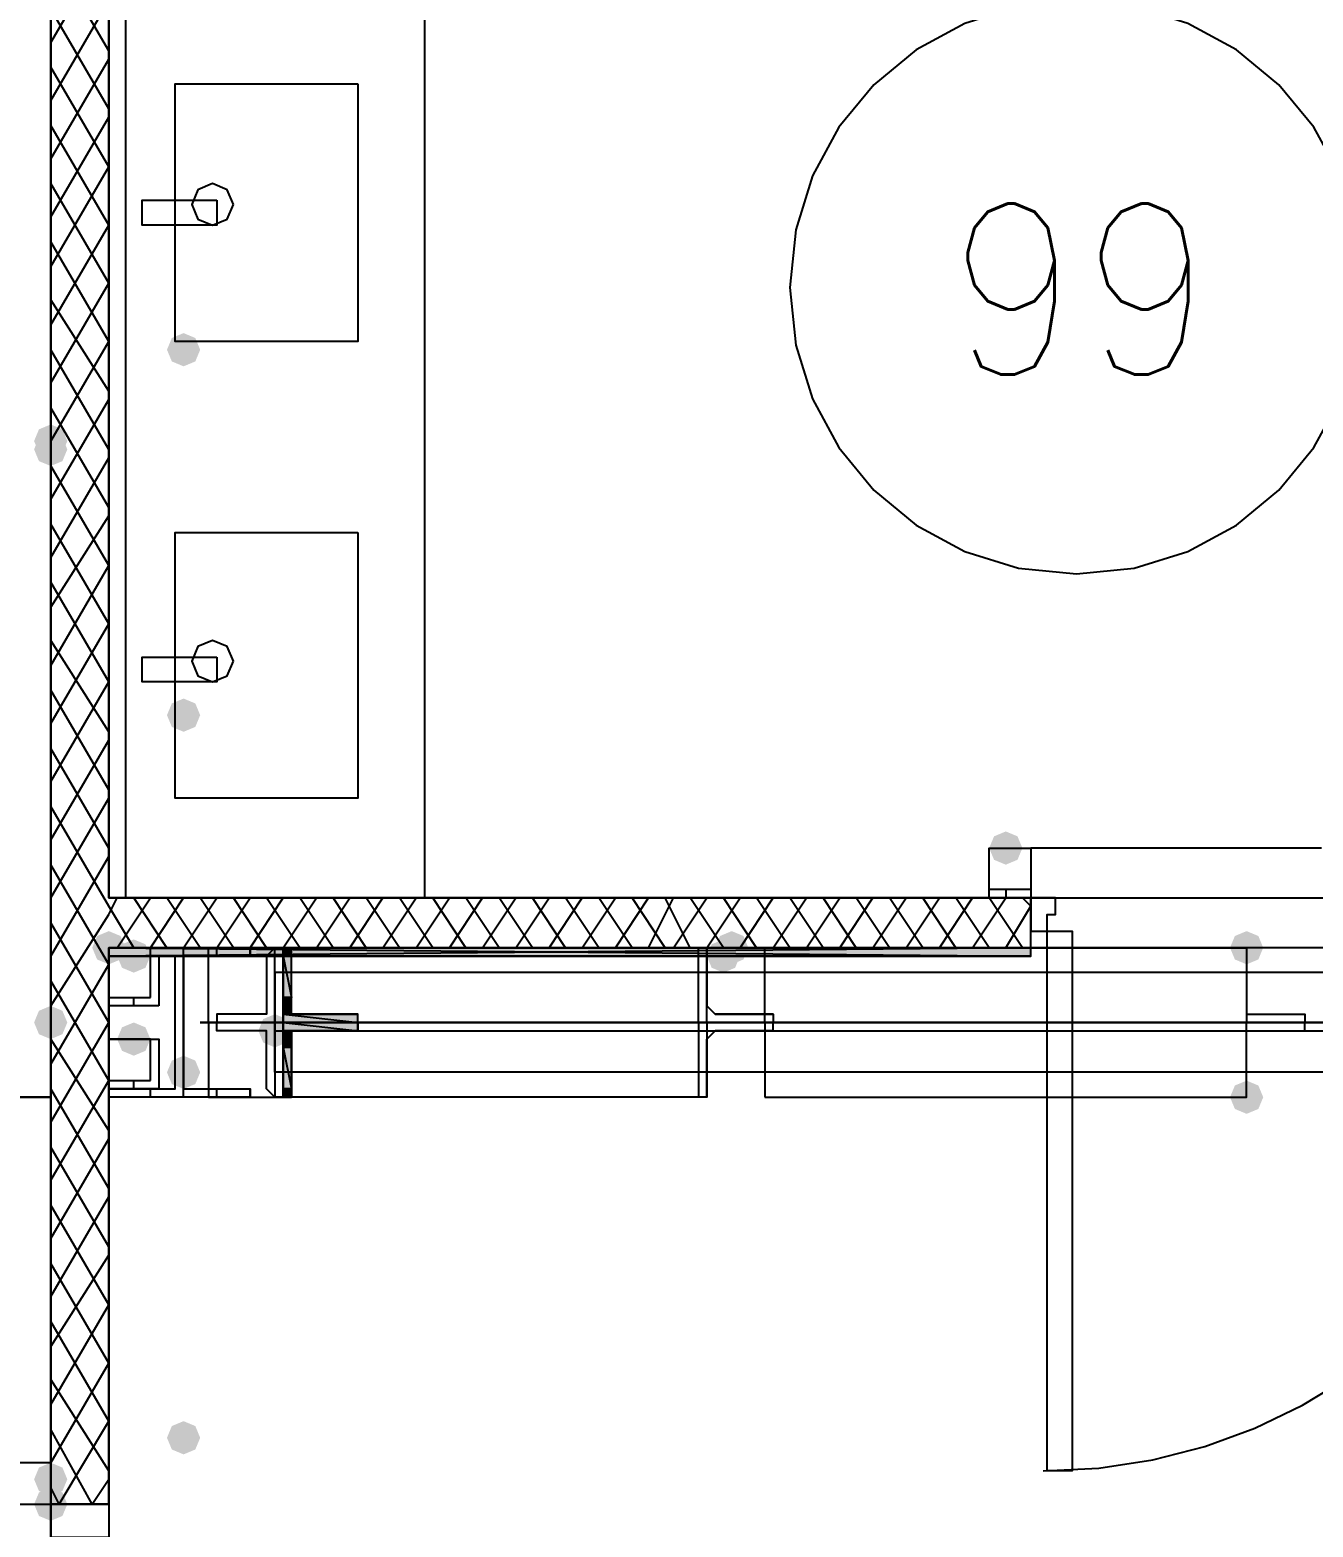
# Model space of a CAD drawing. Header units: millimetres. Extents: x 0 to 420, y 0 to 297.
# Drawn here: x 376.53 to 383.07, y 167.1 to 174.73 of the extents above; entities that cross this region are included whole.
import ezdxf

# ---------------------------------------------------------------- set-up
doc = ezdxf.new("R2010")
doc.units = ezdxf.units.MM
doc.layers.get('0').update_dxf_attribs({"linetype": 'CONTINUOUS'})
doc.styles.get("Standard").update_dxf_attribs({"font": 'STANDARD'})

msp = doc.modelspace()

# ---------------------------------------------------------------- hatches: boundary and pattern name
at = {"true_color": 0x000007}
h = msp.add_hatch(color=0, dxfattribs=at)
h.paths.add_polyline_path([(376.639667, 187.409667), (376.639667, 169.672)], flags=0)
h.paths.add_polyline_path([(376.639667, 169.672), (376.639667, 187.409667)], flags=0)
for points in [[(377.401667, 173.101), (377.376796, 173.041204), (377.317, 173.016333), (377.257204, 173.041204), (377.232333, 173.101), (377.257204, 173.160796), (377.317, 173.185667), (377.376796, 173.160796)], [(377.401667, 171.238333), (377.376796, 171.178537), (377.317, 171.153667), (377.257204, 171.178537), (377.232333, 171.238333), (377.257204, 171.298129), (377.317, 171.323), (377.376796, 171.298129)], [(381.592667, 170.561), (381.567796, 170.501204), (381.508, 170.476333), (381.448204, 170.501204), (381.423333, 170.561), (381.448204, 170.620796), (381.508, 170.645667), (381.567796, 170.620796)], [(377.147667, 170.010667), (377.122796, 169.950871), (377.063, 169.926), (377.003204, 169.950871), (376.978333, 170.010667), (377.003204, 170.070462), (377.063, 170.095333), (377.122796, 170.070463)], [(382.820333, 170.053), (382.795463, 169.993204), (382.735667, 169.968333), (382.675871, 169.993204), (382.651, 170.053), (382.675871, 170.112796), (382.735667, 170.137667), (382.795462, 170.112796)], [(377.867333, 169.629667), (377.842463, 169.569871), (377.782667, 169.545), (377.722871, 169.569871), (377.698, 169.629667), (377.722871, 169.689462), (377.782667, 169.714333), (377.842462, 169.689463)], [(377.147667, 169.587333), (377.122796, 169.527537), (377.063, 169.502667), (377.003204, 169.527537), (376.978333, 169.587333), (377.003204, 169.647129), (377.063, 169.672), (377.122796, 169.647129)], [(377.401667, 169.418), (377.376796, 169.358204), (377.317, 169.333333), (377.257204, 169.358204), (377.232333, 169.418), (377.257204, 169.477796), (377.317, 169.502667), (377.376796, 169.477796)], [(382.820333, 169.291), (382.795463, 169.231204), (382.735667, 169.206333), (382.675871, 169.231204), (382.651, 169.291), (382.675871, 169.350796), (382.735667, 169.375667), (382.795462, 169.350796)], [(377.401667, 167.555333), (377.376796, 167.495537), (377.317, 167.470667), (377.257204, 167.495537), (377.232333, 167.555333), (377.257204, 167.615129), (377.317, 167.64), (377.376796, 167.615129)], [(376.724333, 167.343667), (376.699462, 167.283871), (376.639667, 167.259), (376.579871, 167.283871), (376.555, 167.343667), (376.579871, 167.403462), (376.639667, 167.428333), (376.699462, 167.403463)]]:
    msp.add_hatch(color=0, dxfattribs=at).paths.add_polyline_path(points, flags=0)
at = {"true_color": 0x0000fe}
for points in [[(376.724333, 172.635333), (376.699462, 172.575537), (376.639667, 172.550667), (376.579871, 172.575537), (376.555, 172.635333), (376.579871, 172.695129), (376.639667, 172.72), (376.699462, 172.695129)], [(376.724333, 172.593), (376.699462, 172.533204), (376.639667, 172.508333), (376.579871, 172.533204), (376.555, 172.593), (376.579871, 172.652796), (376.639667, 172.677667), (376.699462, 172.652796)], [(377.020667, 170.053), (376.995796, 169.993204), (376.936, 169.968333), (376.876204, 169.993204), (376.851333, 170.053), (376.876204, 170.112796), (376.936, 170.137667), (376.995796, 170.112796)], [(377.020667, 170.053), (376.995796, 169.993204), (376.936, 169.968333), (376.876204, 169.993204), (376.851333, 170.053), (376.876204, 170.112796), (376.936, 170.137667), (376.995796, 170.112796)], [(380.153333, 170.010667), (380.128462, 169.950871), (380.068667, 169.926), (380.008871, 169.950871), (379.984, 170.010667), (380.008871, 170.070462), (380.068667, 170.095333), (380.128462, 170.070463)], [(380.195667, 170.053), (380.170796, 169.993204), (380.111, 169.968333), (380.051204, 169.993204), (380.026333, 170.053), (380.051204, 170.112796), (380.111, 170.137667), (380.170796, 170.112796)], [(376.724333, 169.672), (376.699462, 169.612204), (376.639667, 169.587333), (376.579871, 169.612204), (376.555, 169.672), (376.579871, 169.731796), (376.639667, 169.756667), (376.699462, 169.731796)], [(376.724333, 169.672), (376.699462, 169.612204), (376.639667, 169.587333), (376.579871, 169.612204), (376.555, 169.672), (376.579871, 169.731796), (376.639667, 169.756667), (376.699462, 169.731796)], [(376.724333, 169.672), (376.699462, 169.612204), (376.639667, 169.587333), (376.579871, 169.612204), (376.555, 169.672), (376.579871, 169.731796), (376.639667, 169.756667), (376.699462, 169.731796)], [(376.724333, 169.672), (376.699462, 169.612204), (376.639667, 169.587333), (376.579871, 169.612204), (376.555, 169.672), (376.579871, 169.731796), (376.639667, 169.756667), (376.699462, 169.731796)], [(376.724333, 167.216667), (376.699462, 167.156871), (376.639667, 167.132), (376.579871, 167.156871), (376.555, 167.216667), (376.579871, 167.276462), (376.639667, 167.301333), (376.699462, 167.276463)]]:
    msp.add_hatch(color=0, dxfattribs=at).paths.add_polyline_path(points, flags=0)
at = {"true_color": 0x000007}
h = msp.add_hatch(color=0, dxfattribs=at)
h.paths.add_polyline_path([(381.635, 170.053), (376.936, 170.053), (381.635, 170.010667)], flags=0)
h.paths.add_polyline_path([(376.936, 170.053), (381.635, 170.010667), (376.936, 170.010667)], flags=0)
at = {"true_color": 0x000062}
h = msp.add_hatch(color=0, dxfattribs=at)
h.paths.add_polyline_path([(377.825, 170.053), (377.867333, 170.053)], flags=0)
h.paths.add_polyline_path([(377.867333, 170.053), (377.825, 170.053)], flags=0)
h.paths.add_polyline_path([(377.867333, 170.053), (377.825, 170.053)], flags=0)
h.paths.add_polyline_path([(377.825, 170.053), (377.867333, 170.053)], flags=0)
h = msp.add_hatch(color=0, dxfattribs=at)
h.paths.add_polyline_path([(377.867333, 170.053), (377.825, 170.053), (377.867333, 170.010667)], flags=0)
h.paths.add_polyline_path([(377.825, 170.053), (377.867333, 170.010667), (377.825, 170.010667)], flags=0)
h = msp.add_hatch(color=0, dxfattribs=at)
h.paths.add_polyline_path([(377.867333, 170.010667), (377.825, 170.010667), (377.867333, 169.799)], flags=0)
h.paths.add_polyline_path([(377.825, 170.010667), (377.867333, 169.799), (377.825, 169.799)], flags=0)
h = msp.add_hatch(color=0, dxfattribs=at)
h.paths.add_polyline_path([(377.867333, 169.799), (377.825, 169.799), (377.867333, 169.756667)], flags=0)
h.paths.add_polyline_path([(377.825, 169.799), (377.867333, 169.756667), (377.825, 169.756667)], flags=0)
h = msp.add_hatch(color=0, dxfattribs=at)
h.paths.add_polyline_path([(377.867333, 169.756667), (377.825, 169.756667), (377.867333, 169.714333)], flags=0)
h.paths.add_polyline_path([(377.825, 169.756667), (377.867333, 169.714333), (377.825, 169.714333)], flags=0)
h.paths.add_polyline_path([(377.867333, 169.714333), (377.825, 169.714333)], flags=0)
h.paths.add_polyline_path([(377.825, 169.714333), (377.867333, 169.714333)], flags=0)
h.paths.add_polyline_path([(377.867333, 169.714333), (377.825, 169.714333)], flags=0)
h.paths.add_polyline_path([(377.867333, 169.714333), (377.825, 169.714333)], flags=0)
h = msp.add_hatch(color=0, dxfattribs=at)
h.paths.add_polyline_path([(377.909667, 169.714333), (377.825, 169.714333)], flags=0)
h.paths.add_polyline_path([(377.909667, 169.714333), (377.825, 169.714333), (377.867333, 169.714333)], flags=0)
h = msp.add_hatch(color=0, dxfattribs=at)
h.paths.add_polyline_path([(378.121333, 169.714333), (377.825, 169.714333)], flags=0)
h.paths.add_polyline_path([(378.121333, 169.714333), (377.825, 169.714333), (377.909667, 169.714333)], flags=0)
h = msp.add_hatch(color=0, dxfattribs=at)
h.paths.add_polyline_path([(377.825, 169.714333), (378.206, 169.714333)], flags=0)
h.paths.add_polyline_path([(378.206, 169.714333), (377.825, 169.714333)], flags=0)
h.paths.add_polyline_path([(378.206, 169.714333), (377.825, 169.714333)], flags=0)
h.paths.add_polyline_path([(377.825, 169.714333), (378.206, 169.714333)], flags=0)
h.paths.add_polyline_path([(378.206, 169.714333), (377.825, 169.714333)], flags=0)
h.paths.add_polyline_path([(378.206, 169.714333), (377.825, 169.714333)], flags=0)
h = msp.add_hatch(color=0, dxfattribs=at)
h.paths.add_polyline_path([(378.206, 169.714333), (377.825, 169.714333), (378.206, 169.672)], flags=0)
h.paths.add_polyline_path([(377.825, 169.714333), (378.206, 169.672), (377.825, 169.672)], flags=0)
h.paths.add_polyline_path([(378.206, 169.672), (377.825, 169.672)], flags=0)
h.paths.add_polyline_path([(377.825, 169.672), (378.206, 169.672)], flags=0)
h.paths.add_polyline_path([(378.206, 169.672), (377.825, 169.672)], flags=0)
h.paths.add_polyline_path([(378.206, 169.672), (377.825, 169.672)], flags=0)
for points in [[(378.206, 169.714333), (378.121333, 169.714333)], [(377.825, 169.291), (377.867333, 169.291)]]:
    msp.add_hatch(color=0, dxfattribs=at).paths.add_polyline_path(points, flags=0)
h = msp.add_hatch(color=0, dxfattribs=at)
h.paths.add_polyline_path([(378.121333, 169.714333), (378.206, 169.714333)], flags=0)
h.paths.add_polyline_path([(378.206, 169.714333), (378.121333, 169.714333)], flags=0)
at = {"true_color": 0x000007}
h = msp.add_hatch(color=0, dxfattribs=at)
h.paths.add_polyline_path([(376.639667, 169.672), (376.639667, 167.216667)], flags=0)
h.paths.add_polyline_path([(376.639667, 167.216667), (376.639667, 169.672)], flags=0)
at = {"true_color": 0x000062}
h = msp.add_hatch(color=0, dxfattribs=at)
h.paths.add_polyline_path([(377.825, 169.672), (378.206, 169.672)], flags=0)
h.paths.add_polyline_path([(378.206, 169.672), (377.825, 169.672)], flags=0)
h.paths.add_polyline_path([(378.206, 169.672), (377.825, 169.672)], flags=0)
h.paths.add_polyline_path([(377.825, 169.672), (378.206, 169.672)], flags=0)
h = msp.add_hatch(color=0, dxfattribs=at)
h.paths.add_polyline_path([(378.206, 169.672), (377.825, 169.672), (378.206, 169.629667)], flags=0)
h.paths.add_polyline_path([(377.825, 169.672), (378.206, 169.629667), (377.825, 169.629667)], flags=0)
h.paths.add_polyline_path([(378.206, 169.629667), (377.825, 169.629667)], flags=0)
h.paths.add_polyline_path([(377.825, 169.629667), (378.206, 169.629667)], flags=0)
h.paths.add_polyline_path([(378.206, 169.629667), (377.825, 169.629667)], flags=0)
h.paths.add_polyline_path([(378.206, 169.629667), (377.825, 169.629667)], flags=0)
h.paths.add_polyline_path([(377.825, 169.629667), (378.206, 169.629667)], flags=0)
h.paths.add_polyline_path([(378.206, 169.629667), (377.825, 169.629667)], flags=0)
h = msp.add_hatch(color=0, dxfattribs=at)
h.paths.add_polyline_path([(377.909667, 169.629667), (377.825, 169.629667)], flags=0)
h.paths.add_polyline_path([(377.909667, 169.629667), (377.825, 169.629667), (378.121333, 169.629667)], flags=0)
h = msp.add_hatch(color=0, dxfattribs=at)
h.paths.add_polyline_path([(377.825, 169.629667), (377.867333, 169.629667)], flags=0)
h.paths.add_polyline_path([(377.867333, 169.629667), (377.825, 169.629667)], flags=0)
h.paths.add_polyline_path([(377.867333, 169.629667), (377.825, 169.629667)], flags=0)
h.paths.add_polyline_path([(377.825, 169.629667), (377.867333, 169.629667)], flags=0)
h.paths.add_polyline_path([(377.867333, 169.629667), (377.825, 169.629667)], flags=0)
h.paths.add_polyline_path([(377.867333, 169.629667), (377.825, 169.629667), (377.909667, 169.629667)], flags=0)
h = msp.add_hatch(color=0, dxfattribs=at)
h.paths.add_polyline_path([(377.867333, 169.629667), (377.825, 169.629667), (377.867333, 169.587333)], flags=0)
h.paths.add_polyline_path([(377.825, 169.629667), (377.867333, 169.587333), (377.825, 169.587333)], flags=0)
h = msp.add_hatch(color=0, dxfattribs=at)
h.paths.add_polyline_path([(378.121333, 169.629667), (378.206, 169.629667)], flags=0)
h.paths.add_polyline_path([(378.206, 169.629667), (378.121333, 169.629667)], flags=0)
h.paths.add_polyline_path([(378.206, 169.629667), (378.121333, 169.629667)], flags=0)
h = msp.add_hatch(color=0, dxfattribs=at)
h.paths.add_polyline_path([(377.867333, 169.587333), (377.825, 169.587333), (377.867333, 169.545)], flags=0)
h.paths.add_polyline_path([(377.825, 169.587333), (377.867333, 169.545), (377.825, 169.545)], flags=0)
h = msp.add_hatch(color=0, dxfattribs=at)
h.paths.add_polyline_path([(377.867333, 169.545), (377.825, 169.545), (377.867333, 169.333333)], flags=0)
h.paths.add_polyline_path([(377.825, 169.545), (377.867333, 169.333333), (377.825, 169.333333)], flags=0)
h = msp.add_hatch(color=0, dxfattribs=at)
h.paths.add_polyline_path([(377.867333, 169.333333), (377.825, 169.333333), (377.867333, 169.291)], flags=0)
h.paths.add_polyline_path([(377.825, 169.333333), (377.867333, 169.291), (377.825, 169.291)], flags=0)
h.paths.add_polyline_path([(377.867333, 169.291), (377.825, 169.291)], flags=0)
h.paths.add_polyline_path([(377.825, 169.291), (377.867333, 169.291)], flags=0)

# ---------------------------------------------------------------- linework, layer by layer
at = {"color": 0, "true_color": 0x000007}
for points in [[(376.639667, 187.409667), (376.639667, 169.672)], [(376.639667, 169.672), (376.639667, 187.409667)], [(376.639667, 187.409667), (376.639667, 169.672)], [(376.639667, 187.409667), (376.639667, 169.672)], [(378.206, 174.455667), (378.206, 173.143333), (377.274667, 173.143333), (377.274667, 174.455667)], [(377.571, 173.841833), (377.540002, 173.916669), (377.465167, 173.947667), (377.390331, 173.916669), (377.359333, 173.841833), (377.390331, 173.766998), (377.465167, 173.736), (377.540002, 173.766998)], [(377.486333, 173.863), (377.486333, 173.736), (377.105333, 173.736), (377.105333, 173.863)], [(378.206, 172.169667), (378.206, 170.815), (377.274667, 170.815), (377.274667, 172.169667)], [(377.571, 171.5135), (377.540002, 171.588335), (377.465167, 171.619333), (377.390331, 171.588335), (377.359333, 171.5135), (377.390331, 171.438665), (377.465167, 171.407667), (377.540002, 171.438665)], [(377.486333, 171.534667), (377.486333, 171.407667), (377.105333, 171.407667), (377.105333, 171.534667)], [(381.423333, 170.561), (381.635, 170.561), (381.635, 170.349333), (381.423333, 170.349333), (381.423333, 170.561), (381.635, 170.561), (381.635, 170.307), (381.423333, 170.307)], [(381.635, 170.307), (381.635, 170.137667), (381.719667, 170.137667), (381.719667, 170.222333), (381.762, 170.222333), (381.762, 170.307)], [(381.635, 170.307), (381.635, 170.137667)], [(381.719667, 167.386), (381.719667, 170.137667), (381.846667, 170.137667), (381.846667, 167.386)], [(381.635, 170.053), (376.936, 170.053), (381.635, 170.010667)], [(376.936, 170.053), (381.635, 170.010667), (376.936, 170.010667)], [(377.655667, 169.291), (376.936, 169.291), (376.936, 169.333333), (377.274667, 169.333333), (377.274667, 170.010667), (376.936, 170.010667), (376.936, 170.053), (377.655667, 170.053), (377.655667, 170.010667), (377.317, 170.010667), (377.317, 169.333333), (377.655667, 169.333333)], [(381.635, 170.053), (376.936, 170.053), (376.936, 170.010667), (381.635, 170.010667)], [(381.635, 170.053), (376.936, 170.053), (376.936, 170.010667), (381.635, 170.010667)], [(377.19, 169.756667), (376.936, 169.756667), (376.936, 170.010667), (377.19, 170.010667)], [(377.147667, 169.799), (377.147667, 170.010667), (376.936, 170.010667), (376.936, 169.799)], [(380.280333, 170.053), (382.735667, 170.053), (382.735667, 169.672), (380.280333, 169.672)], [(380.026333, 169.714333), (380.322667, 169.714333)], [(376.639667, 169.672), (376.639667, 167.216667)], [(376.639667, 167.216667), (376.639667, 169.672)], [(376.639667, 167.216667), (376.639667, 169.672)], [(376.639667, 167.216667), (376.639667, 169.672)], [(377.401667, 169.672), (378.121333, 169.672)], [(380.026333, 169.629667), (380.322667, 169.629667)], [(380.280333, 169.291), (382.735667, 169.291), (382.735667, 169.672), (380.280333, 169.672)], [(377.19, 169.333333), (376.936, 169.333333), (376.936, 169.587333), (377.19, 169.587333)], [(377.147667, 169.375667), (377.147667, 169.587333), (376.936, 169.587333), (376.936, 169.375667)], [(376.639667, 167.216667), (376.639667, 167.428333), (376.428, 167.428333), (376.428, 167.216667), (376.639667, 167.216667), (376.639667, 167.428333), (376.428, 167.428333), (376.428, 167.216667)], [(376.639667, 167.216667), (376.936, 167.216667), (376.936, 167.047333), (376.639667, 167.047333)], [(376.936, 167.216667), (376.639667, 167.216667)]]:
    msp.add_lwpolyline(points, close=True, dxfattribs=at)
for points in [[(376.639667, 187.409667), (376.639667, 169.672), (376.639667, 187.409667), (376.639667, 169.672)], [(376.639667, 175.979667), (376.639667, 167.216667)], [(376.639667, 174.667333), (376.936, 175.175333)], [(376.936, 174.625), (376.639667, 175.133)], [(378.544667, 174.963667), (376.936, 174.963667), (376.936, 170.307), (378.544667, 170.307)], [(376.936, 170.307), (376.936, 174.963667)], [(377.020667, 174.963667), (377.020667, 170.307)], [(378.544667, 174.963667), (378.544667, 170.307)], [(376.639667, 174.371), (376.936, 174.879)], [(376.936, 174.328667), (376.639667, 174.836667)], [(383.328333, 173.4185), (383.298661, 173.712842), (383.21356, 173.986993), (383.078903, 174.23508), (382.900563, 174.45123), (382.684413, 174.62957), (382.436326, 174.764227), (382.162175, 174.849328), (381.867833, 174.879), (381.573492, 174.849328), (381.299341, 174.764227), (381.051254, 174.62957), (380.835104, 174.45123), (380.656764, 174.23508), (380.522107, 173.986993), (380.437005, 173.712842), (380.407333, 173.4185)], [(376.639667, 174.074667), (376.936, 174.582667)], [(376.936, 174.032333), (376.639667, 174.540333)], [(376.639667, 173.778333), (376.936, 174.286333)], [(376.936, 173.736), (376.639667, 174.244)], [(376.639667, 173.524333), (376.936, 174.032333)], [(376.936, 173.439667), (376.639667, 173.947667)], [(376.639667, 173.228), (376.936, 173.736)], [(376.936, 173.143333), (376.639667, 173.651333)], [(376.639667, 172.931667), (376.936, 173.439667)], [(380.407333, 173.4185), (380.437005, 173.124158), (380.522107, 172.850007), (380.656764, 172.60192), (380.835104, 172.38577), (381.051254, 172.20743), (381.299341, 172.072773), (381.573492, 171.987672), (381.867833, 171.958), (382.162175, 171.987672), (382.436326, 172.072773), (382.684413, 172.20743), (382.900563, 172.38577), (383.078903, 172.60192), (383.21356, 172.850007), (383.298661, 173.124158), (383.328333, 173.4185)], [(376.936, 172.889333), (376.639667, 173.355)], [(376.639667, 172.635333), (376.936, 173.143333)], [(376.936, 172.593), (376.639667, 173.101)], [(376.639667, 172.339), (376.936, 172.847)], [(376.936, 172.296667), (376.639667, 172.804667)], [(376.639667, 172.042667), (376.936, 172.550667)], [(376.936, 172.000333), (376.639667, 172.508333)], [(376.639667, 171.788667), (376.936, 172.254333)], [(376.936, 171.704), (376.639667, 172.212)], [(376.639667, 171.492333), (376.936, 172.000333)], [(376.936, 171.407667), (376.639667, 171.915667)], [(376.639667, 171.196), (376.936, 171.704)], [(376.936, 171.153667), (376.639667, 171.619333)], [(376.639667, 170.899667), (376.936, 171.407667)], [(376.936, 170.857333), (376.639667, 171.365333)], [(376.639667, 170.603333), (376.936, 171.111333)], [(376.936, 170.561), (376.639667, 171.069)], [(376.639667, 170.307), (376.936, 170.815)], [(376.936, 170.264667), (376.639667, 170.772667)], [(383.116667, 170.561), (381.635, 170.561), (381.635, 170.434)], [(376.639667, 170.010667), (376.936, 170.518667)], [(376.936, 169.968333), (376.639667, 170.476333)], [(381.635, 170.434), (381.635, 170.307), (383.116667, 170.307)], [(381.508, 170.349333), (381.508, 170.307)], [(376.936, 170.222333), (376.978333, 170.307)], [(381.635, 170.307), (376.936, 170.307)], [(377.063, 170.053), (376.936, 170.264667)], [(376.978333, 170.053), (377.147667, 170.307)], [(377.232333, 170.053), (377.063, 170.307)], [(377.147667, 170.053), (377.317, 170.307)], [(377.401667, 170.053), (377.232333, 170.307)], [(377.317, 170.053), (377.486333, 170.307)], [(377.571, 170.053), (377.401667, 170.307)], [(377.486333, 170.053), (377.655667, 170.307)], [(377.740333, 170.053), (377.571, 170.307)], [(377.655667, 170.053), (377.825, 170.307)], [(377.909667, 170.053), (377.740333, 170.307)], [(377.825, 170.053), (377.994333, 170.307)], [(378.079, 170.053), (377.909667, 170.307)], [(377.994333, 170.053), (378.163667, 170.307)], [(378.248333, 170.053), (378.079, 170.307)], [(378.163667, 170.053), (378.333, 170.307)], [(378.417667, 170.053), (378.248333, 170.307)], [(378.333, 170.053), (378.502333, 170.307)], [(378.587, 170.053), (378.417667, 170.307)], [(378.502333, 170.053), (378.671667, 170.307)], [(378.756333, 170.053), (378.587, 170.307)], [(378.671667, 170.053), (378.841, 170.307)], [(378.925667, 170.053), (378.756333, 170.307)], [(378.841, 170.053), (379.010333, 170.307)], [(379.095, 170.053), (378.925667, 170.307)], [(379.010333, 170.053), (379.179667, 170.307)], [(379.264333, 170.053), (379.095, 170.307)], [(379.179667, 170.053), (379.349, 170.307)], [(379.433667, 170.053), (379.264333, 170.307)], [(379.349, 170.053), (379.518333, 170.307)], [(379.603, 170.053), (379.433667, 170.307)], [(379.518333, 170.053), (379.687667, 170.307)], [(379.772333, 170.053), (379.603, 170.307)], [(379.687667, 170.053), (379.814667, 170.307)], [(379.899333, 170.053), (379.772333, 170.307)], [(379.814667, 170.053), (379.984, 170.307)], [(380.068667, 170.053), (379.899333, 170.307)], [(379.984, 170.053), (380.153333, 170.307)], [(380.238, 170.053), (380.068667, 170.307)], [(380.153333, 170.053), (380.322667, 170.307)], [(380.407333, 170.053), (380.238, 170.307)], [(380.322667, 170.053), (380.492, 170.307)], [(380.576667, 170.053), (380.407333, 170.307)], [(380.492, 170.053), (380.661333, 170.307)], [(380.746, 170.053), (380.576667, 170.307)], [(380.661333, 170.053), (380.830667, 170.307)], [(380.915333, 170.053), (380.746, 170.307)], [(380.830667, 170.053), (381, 170.307)], [(381.084667, 170.053), (380.915333, 170.307)], [(381, 170.053), (381.169333, 170.307)], [(381.254, 170.053), (381.084667, 170.307)], [(381.169333, 170.053), (381.338667, 170.307)], [(381.423333, 170.053), (381.254, 170.307)], [(381.338667, 170.053), (381.508, 170.307)], [(381.592667, 170.053), (381.423333, 170.307)], [(381.508, 170.053), (381.635, 170.264667)], [(381.635, 170.264667), (381.592667, 170.307)], [(381.635, 170.053), (381.635, 170.137667), (381.635, 170.307)], [(376.639667, 169.756667), (376.936, 170.222333)], [(376.936, 169.672), (376.639667, 170.18)], [(381.635, 170.053), (381.635, 170.137667)], [(381.6985, 167.386), (381.982006, 167.400316), (382.257323, 167.442334), (382.523056, 167.510661), (382.777812, 167.603903), (383.020197, 167.720666), (383.248817, 167.859556), (383.462279, 168.01918), (383.659189, 168.198144), (383.838153, 168.395054), (383.997777, 168.608516), (384.136667, 168.837136), (384.25343, 169.079521), (384.346672, 169.334278), (384.414999, 169.600011), (384.457018, 169.875327), (384.471333, 170.158833)], [(376.936, 170.053), (381.635, 170.053), (376.936, 170.010667), (381.635, 170.010667)], [(376.936, 170.010667), (376.936, 170.053)], [(376.936, 167.216667), (376.936, 170.053)], [(376.936, 170.053), (381.635, 170.053)], [(377.147667, 170.010667), (377.147667, 170.053)], [(377.317, 169.291), (377.317, 170.053)], [(377.825, 169.672), (377.444, 169.672), (377.444, 170.053), (377.825, 170.053)], [(377.486333, 170.010667), (377.486333, 170.053)], [(377.782667, 169.672), (377.782667, 170.053), (377.740333, 170.010667), (377.740333, 169.756667), (377.740333, 169.714333), (377.486333, 169.714333), (377.486333, 169.672), (377.782667, 169.672), (379.941667, 169.672), (379.941667, 170.053), (377.782667, 170.053)], [(377.655667, 170.010667), (377.655667, 170.053)], [(379.984, 170.053), (377.825, 170.053)], [(379.984, 169.672), (379.984, 170.053), (379.984, 170.010667), (379.984, 169.756667), (380.026333, 169.714333)], [(382.735667, 170.053), (382.735667, 170.010667), (382.735667, 169.756667), (382.735667, 169.714333), (382.778, 169.714333), (382.989667, 169.714333), (383.032, 169.714333), (383.032, 169.672)], [(376.639667, 169.460333), (376.936, 169.968333)], [(376.936, 169.375667), (376.639667, 169.883667)], [(388.408333, 169.926), (388.408333, 169.672), (388.408333, 169.714333), (388.408333, 169.926), (377.782667, 169.926), (377.782667, 169.672), (388.408333, 169.672), (388.408333, 169.714333)], [(377.063, 169.756667), (377.063, 169.799)], [(378.206, 169.714333), (377.909667, 169.714333)], [(380.322667, 169.714333), (380.322667, 169.672)], [(376.639667, 169.164), (376.936, 169.672)], [(376.639667, 167.216667), (376.639667, 169.672), (376.639667, 167.216667), (376.639667, 169.672)], [(377.825, 169.672), (377.444, 169.672), (377.444, 169.291), (377.825, 169.291)], [(377.782667, 169.672), (377.782667, 169.291), (377.740333, 169.333333), (377.740333, 169.587333), (377.740333, 169.629667), (377.486333, 169.629667), (377.486333, 169.672), (377.782667, 169.672), (379.941667, 169.672), (379.941667, 169.291), (377.782667, 169.291)], [(377.782667, 169.629667), (377.782667, 169.672), (377.782667, 169.629667), (388.408333, 169.629667), (388.408333, 169.672), (377.782667, 169.672)], [(388.408333, 169.629667), (388.408333, 169.460333), (388.408333, 169.418), (377.782667, 169.418), (377.782667, 169.460333), (377.782667, 169.629667), (377.782667, 169.418)], [(379.984, 169.672), (377.825, 169.672)], [(379.984, 169.672), (377.825, 169.672)], [(378.206, 169.629667), (377.909667, 169.629667)], [(379.984, 169.672), (379.984, 169.291), (379.984, 169.333333), (379.984, 169.587333), (380.026333, 169.629667)], [(380.322667, 169.672), (379.984, 169.672)], [(380.322667, 169.672), (379.984, 169.672)], [(380.322667, 169.629667), (380.322667, 169.672)], [(383.032, 169.672), (382.735667, 169.672)], [(382.735667, 169.291), (382.735667, 169.333333), (382.735667, 169.587333), (382.735667, 169.629667), (382.778, 169.629667), (382.989667, 169.629667), (383.032, 169.629667), (383.032, 169.672)], [(383.032, 169.672), (382.735667, 169.672)], [(376.936, 169.121667), (376.639667, 169.587333)], [(376.639667, 168.867667), (376.936, 169.375667)], [(376.936, 168.825333), (376.639667, 169.333333)], [(376.936, 169.291), (376.936, 169.333333)], [(377.063, 169.333333), (377.063, 169.375667)], [(377.147667, 169.291), (377.147667, 169.333333)], [(377.486333, 169.291), (377.486333, 169.333333)], [(377.655667, 169.291), (377.655667, 169.333333)], [(379.984, 169.291), (377.825, 169.291)], [(376.639667, 168.571333), (376.936, 169.079333)], [(376.936, 168.529), (376.639667, 169.037)], [(376.639667, 168.275), (376.936, 168.783)], [(376.936, 168.232667), (376.639667, 168.740667)], [(376.639667, 168.021), (376.936, 168.486667)], [(376.936, 167.936333), (376.639667, 168.444333)], [(376.639667, 167.724667), (376.936, 168.232667)], [(376.936, 167.64), (376.639667, 168.148)], [(376.639667, 167.428333), (376.936, 167.936333)], [(376.936, 167.386), (376.639667, 167.851667)], [(376.851333, 167.216667), (376.639667, 167.597667)], [(376.682, 167.216667), (376.936, 167.64)], [(376.851333, 167.216667), (376.936, 167.343667)], [(376.682, 167.216667), (376.639667, 167.301333)], [(376.428, 163.914667), (376.428, 167.216667), (376.555, 167.216667)], [(376.555, 167.216667), (376.639667, 167.216667), (376.639667, 163.914667)], [(376.639667, 167.216667), (376.936, 167.216667)]]:
    msp.add_lwpolyline(points, dxfattribs=at)
at = {"color": 0, "true_color": 0x000068}
msp.add_lwpolyline([(389.255, 170.307), (389.255, 174.963667), (385.106333, 174.963667), (385.106333, 175.26), (389.255, 175.26), (389.255, 187.409667), (376.936, 187.409667), (376.936, 175.26), (381.635, 175.26), (381.635, 174.963667), (376.936, 174.963667), (376.936, 170.307)], close=True, dxfattribs=at)
at = {"color": 0, "true_color": 0x0000ab}
msp.add_lwpolyline([(360.045, 169.291), (376.639667, 169.291), (376.639667, 175.979667), (360.045, 175.979667)], close=True, dxfattribs=at)
at = {"color": 0, "true_color": 0x000008}
for points in [[(376.936, 157.734), (389.255, 157.734), (389.255, 170.053), (376.936, 170.053)], [(255.185333, 158.453667), (376.639667, 158.453667), (376.639667, 169.291), (255.185333, 169.291)]]:
    msp.add_lwpolyline(points, close=True, dxfattribs=at)
at = {"color": 0, "true_color": 0x000062}
for points in [[(377.825, 170.053), (377.867333, 170.053)], [(377.867333, 170.053), (377.825, 170.053)], [(377.867333, 170.053), (377.825, 170.053)], [(377.825, 170.053), (377.867333, 170.053)], [(377.867333, 170.053), (377.825, 170.053), (377.867333, 170.010667)], [(377.825, 170.053), (377.867333, 170.010667), (377.825, 170.010667)], [(377.867333, 170.010667), (377.825, 170.010667), (377.867333, 169.799)], [(377.825, 170.010667), (377.867333, 169.799), (377.825, 169.799)], [(377.867333, 169.799), (377.825, 169.799), (377.867333, 169.756667)], [(377.825, 169.799), (377.867333, 169.756667), (377.825, 169.756667)], [(377.867333, 169.756667), (377.825, 169.756667), (377.867333, 169.714333)], [(377.825, 169.756667), (377.867333, 169.714333), (377.825, 169.714333)], [(377.867333, 169.714333), (377.825, 169.714333)], [(377.825, 169.714333), (377.867333, 169.714333)], [(377.867333, 169.714333), (377.825, 169.714333)], [(377.867333, 169.714333), (377.825, 169.714333)], [(377.909667, 169.714333), (377.825, 169.714333)], [(377.909667, 169.714333), (377.825, 169.714333), (377.867333, 169.714333)], [(378.121333, 169.714333), (377.825, 169.714333)], [(378.121333, 169.714333), (377.825, 169.714333), (377.909667, 169.714333)], [(377.825, 169.714333), (378.206, 169.714333)], [(378.206, 169.714333), (377.825, 169.714333)], [(378.206, 169.714333), (377.825, 169.714333)], [(377.825, 169.714333), (378.206, 169.714333)], [(378.206, 169.714333), (377.825, 169.714333)], [(378.206, 169.714333), (377.825, 169.714333)], [(378.206, 169.714333), (377.825, 169.714333), (378.206, 169.672)], [(377.825, 169.714333), (378.206, 169.672), (377.825, 169.672)], [(378.206, 169.714333), (378.121333, 169.714333)], [(378.121333, 169.714333), (378.206, 169.714333)], [(378.206, 169.714333), (378.121333, 169.714333)], [(377.825, 169.672), (378.206, 169.672)], [(378.206, 169.672), (377.825, 169.672)], [(378.206, 169.672), (377.825, 169.672)], [(377.825, 169.672), (378.206, 169.672)], [(378.206, 169.672), (377.825, 169.672), (378.206, 169.629667)], [(377.825, 169.672), (378.206, 169.629667), (377.825, 169.629667)], [(378.206, 169.672), (377.825, 169.672)], [(377.825, 169.672), (378.206, 169.672)], [(378.206, 169.672), (377.825, 169.672)], [(378.206, 169.672), (377.825, 169.672)], [(378.206, 169.629667), (377.825, 169.629667)], [(377.825, 169.629667), (378.206, 169.629667)], [(378.206, 169.629667), (377.825, 169.629667)], [(378.206, 169.629667), (377.825, 169.629667)], [(377.825, 169.629667), (378.206, 169.629667)], [(378.206, 169.629667), (377.825, 169.629667)], [(377.909667, 169.629667), (377.825, 169.629667)], [(377.909667, 169.629667), (377.825, 169.629667), (378.121333, 169.629667)], [(377.825, 169.629667), (377.867333, 169.629667)], [(377.867333, 169.629667), (377.825, 169.629667)], [(377.867333, 169.629667), (377.825, 169.629667)], [(377.825, 169.629667), (377.867333, 169.629667)], [(377.867333, 169.629667), (377.825, 169.629667)], [(377.867333, 169.629667), (377.825, 169.629667), (377.909667, 169.629667)], [(377.867333, 169.629667), (377.825, 169.629667), (377.867333, 169.587333)], [(377.825, 169.629667), (377.867333, 169.587333), (377.825, 169.587333)], [(378.121333, 169.629667), (378.206, 169.629667)], [(378.206, 169.629667), (378.121333, 169.629667)], [(378.206, 169.629667), (378.121333, 169.629667)], [(377.867333, 169.587333), (377.825, 169.587333), (377.867333, 169.545)], [(377.825, 169.587333), (377.867333, 169.545), (377.825, 169.545)], [(377.867333, 169.545), (377.825, 169.545), (377.867333, 169.333333)], [(377.825, 169.545), (377.867333, 169.333333), (377.825, 169.333333)], [(377.867333, 169.333333), (377.825, 169.333333), (377.867333, 169.291)], [(377.825, 169.333333), (377.867333, 169.291), (377.825, 169.291)], [(377.867333, 169.291), (377.825, 169.291)], [(377.825, 169.291), (377.867333, 169.291)], [(377.825, 169.291), (377.867333, 169.291)]]:
    msp.add_lwpolyline(points, close=True, dxfattribs=at)
for points in [[(377.825, 170.053), (377.825, 169.672), (378.206, 169.672), (377.825, 169.672), (377.825, 169.291)], [(378.206, 169.672), (378.206, 169.714333), (378.121333, 169.714333), (377.909667, 169.714333), (377.867333, 169.714333), (377.867333, 169.756667), (377.867333, 169.799), (377.867333, 170.010667), (377.867333, 170.053), (377.825, 170.053)], [(378.206, 169.672), (378.206, 169.629667), (378.121333, 169.629667), (377.909667, 169.629667), (377.867333, 169.629667), (377.867333, 169.587333), (377.867333, 169.545), (377.867333, 169.333333), (377.867333, 169.291), (377.825, 169.291)]]:
    msp.add_lwpolyline(points, dxfattribs=at)

# ---------------------------------------------------------------- texts
at = {"color": 0, "true_color": 0x000007, "insert": (381.211667, 173.84603), "char_height": 0.872032, "width": 1.06581688, "attachment_point": 1}
msp.add_mtext('99', dxfattribs=at)

doc.saveas('drawing.dxf')
